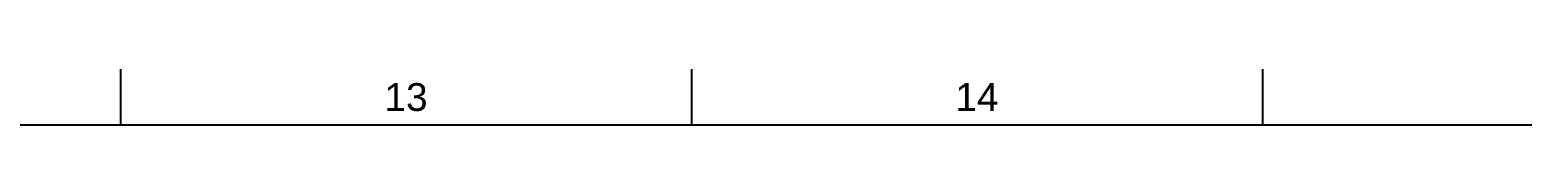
# Model space of a CAD drawing. Header units: millimetres. Extents: x 0 to 841, y 0 to 594.
# Drawn here: x 622.6 to 756.7, y 584 to 589 of the extents above; entities that cross this region are included whole.
import ezdxf
from ezdxf.enums import TextEntityAlignment as Align

# ---------------------------------------------------------------- set-up
doc = ezdxf.new("R2010")
doc.units = ezdxf.units.MM
doc.header["$LTSCALE"] = 0.75
doc.layers.add('Border', color=7, linetype='Continuous', lineweight=25)
doc.styles.add('FusionTitle', font='')
doc.styles.get('FusionTitle').set_extended_font_data('Arial Unicode MS')

# ---------------------------------------------------------------- blocks, each defined once
blk = doc.blocks.new('ISO_A1_SHEET')
at = {"layer": 'Border'}
for p, q in [((630.75, 589), (630.75, 584)), ((682.0625, 589), (682.0625, 584)), ((733.375, 589), (733.375, 584)), ((20, 584), (831, 584))]:
    blk.add_line(p, q, dxfattribs=at)
at = {"layer": 'Border', "style": 'FusionTitle'}
for s, p in [('13', (656.40625, 586.5)), ('14', (707.71875, 586.5))]:
    blk.add_text(s, height=2.5, dxfattribs=at).set_placement(p, align=Align.MIDDLE)

msp = doc.modelspace()

# ---------------------------------------------------------------- block references
at = {"layer": 'Border'}
msp.add_blockref('ISO_A1_SHEET', (0, 0), dxfattribs=at)

doc.saveas('drawing.dxf')
